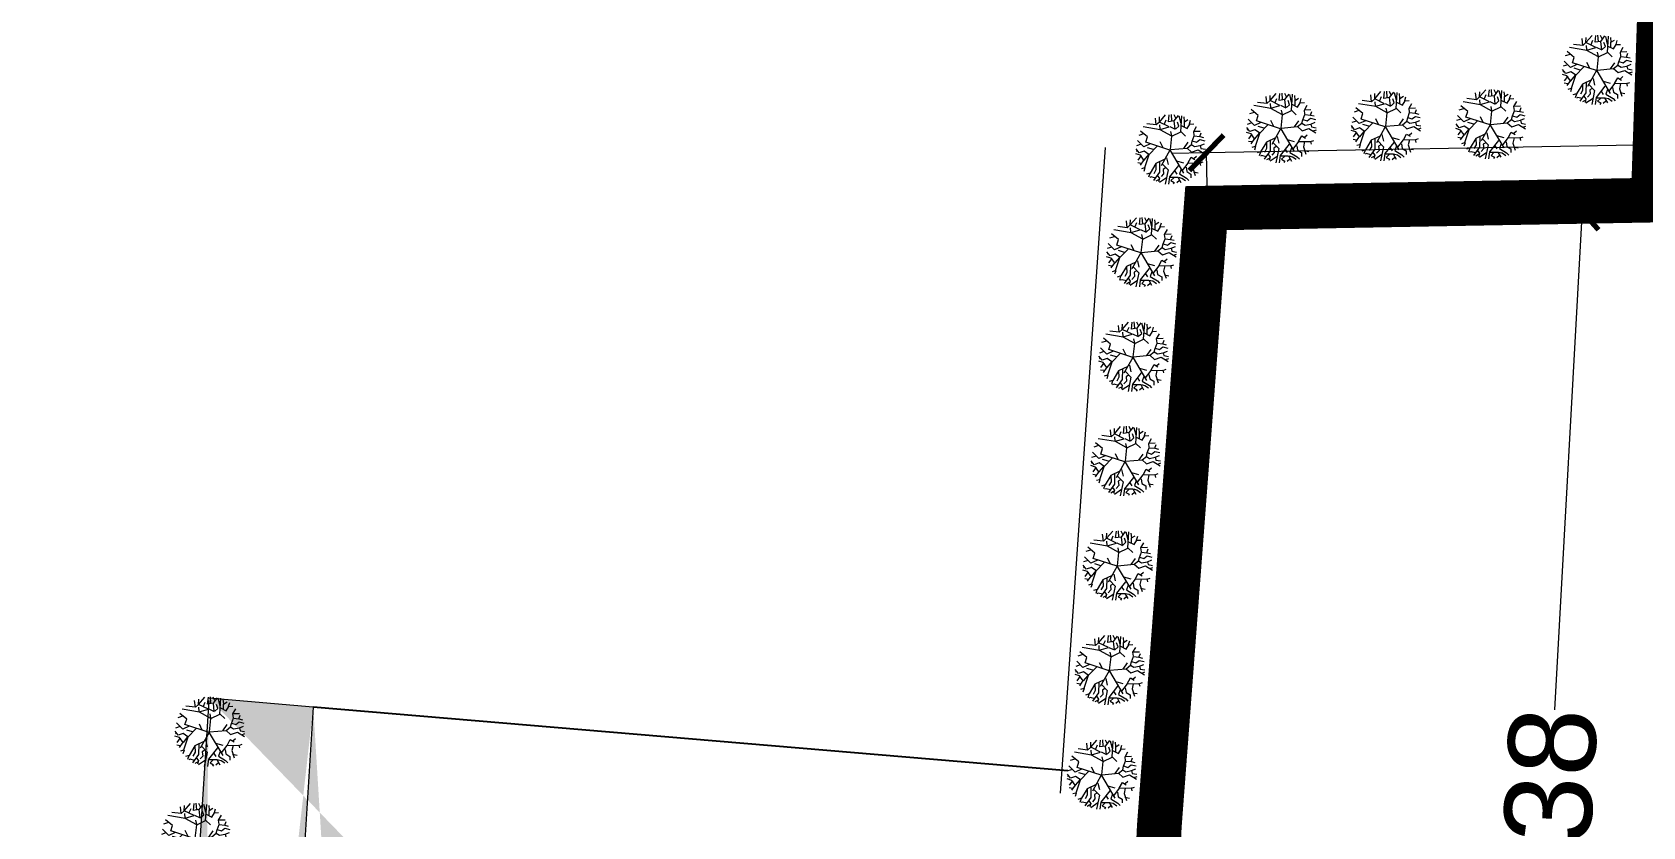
# Model space of a CAD drawing. Extents: x 4380 to 4772, y -521 to -208.
# Drawn here: x 4527.3 to 4573.42, y -305.82 to -283.06 of the extents above; entities that cross this region are included whole.
import ezdxf

# ---------------------------------------------------------------- set-up
doc = ezdxf.new("R2010")
doc.units = 0
doc.header["$LTSCALE"] = 40
doc.header["$MEASUREMENT"] = 0
doc.header["$PDMODE"] = 32
doc.header["$PDSIZE"] = 0.02
doc.layers.get('0').update_dxf_attribs({"linetype": 'CONTINUOUS'})
doc.layers.get('Defpoints').update_dxf_attribs({"linetype": 'CONTINUOUS'})
for name, color, linetype, lineweight in [('BW', 1, 'CONTINUOUS', 9), ('Dimension', 251, 'CONTINUOUS', 9), ('Paved Area', 53, 'CONTINUOUS', 9), ('ROAD', 7, 'CONTINUOUS', 5), ('TR', 92, 'CONTINUOUS', 5)]:
    doc.layers.add(name, color=color, linetype=linetype, lineweight=lineweight)
doc.layers.add('dimen', color=7, linetype='CONTINUOUS')
doc.styles.add('dim-stylus bt', font='arial.ttf')
doc.dimstyles.new('Tabrej', dxfattribs={"dimtxt": 0.32, "dimasz": 0.2, "dimexe": 1.38778e-17, "dimexo": 0.15, "dimgap": 0.09, "dimtad": 0, "dimdec": 3, "dimzin": 0, "dimdsep": 46, "dimtxsty": 'dim-stylus bt', "dimblk": 'ARCHTICK', "dimcen": 0, "dimdle": 0.05, "dimclrd": 256, "dimclre": 256, "dimclrt": 7, "dimadec": 0, "dimazin": 0, "dimtfac": 1, "dimtdec": 3, "dimtofl": 0, "dimtmove": 0, "dimatfit": 1, "dimfxl": 0, "dimtolj": 1, "dimtzin": 0, "dimlwd": -1, "dimlwe": -1, "dimarcsym": 0})

# ---------------------------------------------------------------- blocks, each defined once
blk = doc.blocks.new('_ArchTick')
at = {"color": 0, "const_width": 0.15}
blk.add_lwpolyline([(-0.5, -0.5), (0.5, 0.5)], dxfattribs=at)
blk = doc.blocks.new('*D47')
at = {"layer": 'Defpoints', "color": 0, "transparency": 16777216}
for p in [(4560.928, -286.519), (4573.755, -287.37), (4560.948, -287.601)]:
    blk.add_point(p, dxfattribs=at)
at = {"layer": 'Dimension', "transparency": 16777216}
for p, q in [((4573.735, -286.288), (4560.928, -286.519)), ((4583.662, -286.109), (4573.735, -286.288)), ((4573.735, -286.288), (4574.735, -286.27)), ((4573.752, -287.22), (4573.735, -286.288)), ((4560.928, -286.519), (4559.928, -286.537)), ((4560.945, -287.451), (4560.928, -286.519))]:
    blk.add_line(p, q, dxfattribs=at)
for p, rotation in [((4560.928, -286.519), 1.033332556276298), ((4573.735, -286.288), 181.0333325562763)]:
    blk.add_blockref('_ArchTick', p, dxfattribs=dict(at, rotation=rotation))
at = {"layer": 'Dimension', "color": 7, "transparency": 16777216, "insert": (4588.825, -286.016), "char_height": 2.5, "attachment_point": 5, "rotation": 1.0333, "style": 'dim-stylus bt'}
blk.add_mtext('\\A1;12.809', dxfattribs=at)
blk = doc.blocks.new('*D48')
at = {"layer": 'Defpoints', "color": 0, "transparency": 16777216}
for p in [(4560.948, -287.601), (4557.62, -347.547), (4568.357, -348.143)]:
    blk.add_point(p, dxfattribs=at)
at = {"layer": 'Dimension', "transparency": 16777216}
for p, q in [((4561.098, -287.609), (4571.685, -288.197)), ((4571.688, -288.147), (4570.893, -302.468)), ((4568.354, -348.193), (4570.307, -313.029)), ((4557.77, -347.555), (4568.357, -348.143))]:
    blk.add_line(p, q, dxfattribs=at)
for p, rotation in [((4571.685, -288.197), 86.82239319920907), ((4568.357, -348.143), 266.822393199209)]:
    blk.add_blockref('_ArchTick', p, dxfattribs=dict(at, rotation=rotation))
at = {"layer": 'Dimension', "color": 7, "transparency": 16777216, "insert": (4570.6, -307.748), "char_height": 2.5, "attachment_point": 5, "rotation": 86.8224, "style": 'dim-stylus bt'}
blk.add_mtext('\\A1;60.038', dxfattribs=at)
blk = doc.blocks.new('SHRUB4')
at = {"layer": 'TR'}
for p, q in [((-0.0325, 0.0806), (-0.0146, 0.1012)), ((-0.0325, 0.0806), (-0.0318, 0.0954)), ((-0.0063, 0.0815), (-0.0042, 0.1012)), ((0.0033, 0.0839), (0.0019, 0.1021)), ((0.0143, 0.0913), (0.0095, 0.1012)), ((0.0102, 0.0839), (0.0219, 0.0996)), ((0.0295, 0.0764), (0.0239, 0.0979)), ((0.0287, 0.0524), (0.0316, 0.0988)), ((0.0398, 0.0822), (0.0384, 0.0954)), ((-0.078, 0.0467), (-0.0917, 0.0425)), ((-0.0662, 0.0384), (-0.0862, 0.0549)), ((-0.0298, 0.0582), (-0.0793, 0.0665)), ((-0.0414, 0.0723), (-0.0683, 0.0756)), ((-0.0414, 0.0723), (-0.0435, 0.0921)), ((-0.0325, 0.0806), (-0.0414, 0.0723)), ((-0.0042, 0.0665), (-0.0325, 0.0806)), ((-0.0304, 0.0599), (-0.0312, 0.0723)), ((-0.0304, 0.0591), (-0.0042, 0.0665)), ((0.0033, 0.0401), (-0.0298, 0.0582)), ((-0.0181, 0.0756), (-0.0132, 0.0872)), ((0.0095, 0.0839), (-0.0063, 0.0815)), ((-0.0029, 0.0674), (0.0129, 0.0599)), ((0.0033, 0.0409), (0.0006, 0.0533)), ((0.0033, 0.0401), (0.0287, 0.0524)), ((0.0129, 0.0599), (0.0102, 0.0839)), ((0.0143, 0.0607), (0.0233, 0.069)), ((0.0233, 0.069), (0.0191, 0.0806)), ((0.0287, 0.0533), (0.0426, 0.0401)), ((0.0302, 0.0707), (0.0467, 0.0624)), ((0.0391, 0.0815), (0.0495, 0.088)), ((0.0391, 0.0674), (0.0391, 0.0815)), ((0.0467, 0.0624), (0.0543, 0.0748)), ((0.0536, 0.0756), (0.057, 0.0864)), ((0.0543, 0.0748), (0.0659, 0.0756)), ((0.0659, 0.0533), (0.0742, 0.0674)), ((0.0674, 0.0417), (0.0659, 0.0533)), ((0.0666, 0.0541), (0.0846, 0.0549)), ((0.0832, 0.0392), (0.0873, 0.05)), ((-0.0903, -0.0079), (-0.0993, 0.0037)), ((-0.0849, 0.0169), (-0.098, 0.0128)), ((-0.0772, 0.0095), (-0.0951, 0.0277)), ((-0.0587, 0.0178), (-0.0772, 0.0095)), ((-0.0711, 0.0227), (-0.0662, 0.0384)), ((-0.0022, 0.0004), (-0.0711, 0.0226)), ((-0.0491, 0.002), (-0.0662, 0.007)), ((-0.0387, 0.0111), (-0.0628, -0.0137)), ((-0.0215, 0.007), (-0.0298, 0.0235)), ((-0.0022, 0.0004), (-0.0277, -0.0451)), ((-0.0009, 0.0019), (0.0033, 0.0401)), ((-0.0009, 0.0019), (0.0467, 0.0062)), ((0.0377, 0.0053), (0.0501, 0.0227)), ((0.0467, 0.0062), (0.0591, 0.0161)), ((0.0467, 0.0062), (0.0597, -0.0054)), ((0.0591, 0.0161), (0.0618, 0.026)), ((0.0591, 0.0161), (0.068, 0.0103)), ((0.0597, -0.0054), (0.079, 0.0012)), ((0.0618, 0.026), (0.0674, 0.0409)), ((0.0618, 0.0268), (0.0742, 0.0227)), ((0.0674, 0.0409), (0.0832, 0.0392)), ((0.068, 0.0103), (0.0846, 0.0136)), ((0.0742, 0.0227), (0.0838, 0.0302)), ((0.079, 0.0012), (0.099, -0.0112)), ((0.0832, 0.0392), (0.0936, 0.0367)), ((0.0838, 0.0302), (0.0976, 0.0268)), ((0.0846, 0.0136), (0.0969, 0.0186)), ((0.0846, 0.0136), (0.0866, 0.0053)), ((0.0866, 0.0053), (0.0997, 0.0029)), ((-0.0869, -0.0145), (-0.1, -0.0104)), ((-0.0951, -0.0021), (-0.0986, -0.0037)), ((-0.0849, -0.0153), (-0.0945, -0.0285)), ((-0.0849, -0.0377), (-0.0945, -0.036)), ((-0.0759, -0.0029), (-0.0903, -0.0079)), ((-0.0772, -0.0277), (-0.0876, -0.0426)), ((-0.0766, -0.0285), (-0.0869, -0.0145)), ((-0.0635, -0.0128), (-0.0766, -0.0285)), ((-0.0628, -0.012), (-0.0759, -0.0029)), ((-0.0628, -0.0137), (-0.0752, -0.0509)), ((-0.0429, -0.0384), (-0.0593, -0.0657)), ((-0.0167, -0.0261), (-0.0429, -0.0384)), ((-0.0429, -0.0384), (-0.0422, -0.0566)), ((-0.0318, -0.0335), (-0.0325, -0.0633)), ((-0.0242, -0.0393), (-0.0077, -0.0566)), ((-0.0119, -0.022), (-0.0077, -0.0409)), ((0.0219, -0.0442), (-0.0036, -0.0765)), ((-0.0015, -0.0005), (0.0369, -0.0654)), ((0.0164, -0.0302), (0.037, -0.036)), ((0.0336, -0.0583), (0.0501, -0.0368)), ((0.0495, -0.0368), (0.0584, -0.0203)), ((0.0501, -0.0368), (0.0832, -0.036)), ((0.0584, -0.0203), (0.0694, -0.0269)), ((0.0666, -0.0368), (0.0632, -0.0517)), ((0.0659, -0.0236), (0.0735, -0.0169)), ((0.0832, -0.0368), (0.0928, -0.0335)), ((0.0832, -0.036), (0.0853, -0.0442)), ((0.0915, -0.0062), (0.1004, -0.0029)), ((-0.0752, -0.0509), (-0.0841, -0.0534)), ((-0.0738, -0.0509), (-0.0772, -0.0608)), ((-0.0593, -0.0657), (-0.0697, -0.0691)), ((-0.0601, -0.0666), (-0.0635, -0.0773)), ((-0.0559, -0.0765), (-0.0601, -0.0781)), ((-0.0435, -0.0798), (-0.0559, -0.0765)), ((-0.0325, -0.0633), (-0.0497, -0.0872)), ((-0.0422, -0.0566), (-0.0483, -0.0674)), ((-0.0352, -0.0848), (-0.0429, -0.0889)), ((-0.0387, -0.0723), (-0.0325, -0.0806)), ((-0.0325, -0.0806), (-0.0352, -0.0906)), ((-0.0119, -0.079), (-0.0325, -0.093)), ((-0.0202, -0.0674), (-0.0277, -0.0756)), ((-0.0146, -0.0509), (-0.0215, -0.055)), ((-0.0215, -0.055), (-0.0202, -0.0674)), ((-0.0077, -0.0566), (-0.016, -0.0971)), ((-0.0036, -0.0765), (-0.0063, -0.0971)), ((-0.0029, -0.0773), (0.0205, -0.0773)), ((0.0088, -0.079), (0.0006, -0.0872)), ((0.0006, -0.0872), (0.0102, -0.0922)), ((0.0102, -0.0922), (0.0075, -0.0963)), ((0.0116, -0.0599), (0.0171, -0.0682)), ((0.0247, -0.0872), (0.0171, -0.0938)), ((0.0205, -0.0773), (0.0287, -0.0922)), ((0.0212, -0.0773), (0.0322, -0.0798)), ((0.0295, -0.0541), (0.0247, -0.0674)), ((0.0247, -0.0674), (0.0453, -0.0798)), ((0.0322, -0.0798), (0.0426, -0.0872)), ((0.0439, -0.0483), (0.046, -0.0615)), ((0.0453, -0.0798), (0.0515, -0.0864)), ((0.046, -0.0615), (0.0577, -0.0682)), ((0.0577, -0.0682), (0.0577, -0.079)), ((0.0632, -0.0517), (0.0701, -0.0723)), ((0.0653, -0.0624), (0.0784, -0.0649))]:
    blk.add_line(p, q, dxfattribs=at)

msp = doc.modelspace()

# ---------------------------------------------------------------- hatches: boundary and pattern name
at = {"layer": 'Paved Area'}
h = msp.add_hatch(dxfattribs=at)
h.set_pattern_fill('HONEY', color=256, scale=4, angle=-88.64135, style=0)
h.set_pattern_definition([(271.358645, (-1007.24465, -2072.89975), (0.450673922, -0.739522153), [0.5, -1]), (31.358645, (-1007.24465, -2072.89975), (0.41510801, 0.76005614), [0.5, -1]), (331.358645, (-1007.24465, -2072.89975), (0.865781932, 0.02053399), [-1, 0.5])])
edge = h.paths.add_edge_path()
edge.add_line((4601.24, -376.1384), (4539.7291, -373.4985))
edge.add_line((4601.2326, -373.1353), (4541.0422, -370.552))
edge.add_line((4601.2326, -373.1353), (4601.24, -376.1384))
edge.add_line((4531.6844, -361.0021), (4541.0422, -370.552))
edge.add_line((4528.607, -362.1479), (4539.7291, -373.4985))
edge.add_line((4535.346, -302.3906), (4531.6844, -361.0021))
edge.add_line((4532.3519, -302.2036), (4528.607, -362.1479))
edge.add_line((4535.346, -302.3906), (4532.356, -302.1378))

# ---------------------------------------------------------------- linework, layer by layer
at = {"layer": 'BW', "linetype": 'Continuous', "ltscale": 0.03, "const_width": 1.28}
msp.add_lwpolyline([(4729.8849, -377.4322), (4692.0862, -376.2966), (4661.2192, -374.6976), (4627.7878, -372.6542), (4627.5652, -350.9546), (4601.5132, -349.8986), (4557.5872, -348.0496), (4558.3692, -331.7846), (4559.5772, -305.7976), (4560.9152, -288.1036), (4573.7222, -287.8726), (4574.3192, -270.2576), (4574.9352, -240.9616), (4546.8002, -240.2206), (4502.1282, -238.4496)], dxfattribs=at)
at = {"layer": 'dimen'}
msp.add_line((4556.9573, -304.2175), (4535.346, -302.3906), dxfattribs=at)
at = {"layer": 'Dimension'}
msp.add_lwpolyline([(4524.4967, -239.3489), (4546.8327, -240.2344), (4560.9002, -240.6049), (4574.9053, -240.9737), (4574.6597, -255.6234), (4574.3517, -270.2714), (4573.7547, -287.8864), (4560.9477, -288.1174), (4560.2787, -296.9644), (4559.6097, -305.8114), (4559.0057, -318.8049), (4558.4017, -331.7984), (4558.0107, -339.9309), (4557.6821, -348.0668), (4568.5368, -348.6694), (4579.5827, -348.9879), (4601.5457, -349.9124), (4614.5717, -350.4404), (4627.5352, -350.9688)], dxfattribs=at)
at = {"layer": 'Paved Area'}
msp.add_lwpolyline([(4556.7496, -304.8598), (4558.0369, -286.3662)], dxfattribs=at)
at = {"layer": 'ROAD'}
for p, q in [((4532.3519, -302.2036), (4528.607, -362.1479)), ((4535.346, -302.3906), (4531.6844, -361.0021)), ((4535.346, -302.3906), (4532.356, -302.1378))]:
    msp.add_line(p, q, dxfattribs=at)

# ---------------------------------------------------------------- block references
at = {"layer": 'TR', "xscale": 10, "yscale": 10, "zscale": 10}
for p in [(4572.1219, -284.1686), (4563.0725, -285.8311), (4566.0721, -285.777), (4569.0716, -285.7229), (4559.9036, -286.4433), (4559.068, -289.3887), (4558.8418, -292.3801), (4558.6156, -295.3716), (4558.3894, -298.363), (4558.1632, -301.3545), (4532.3832, -303.1197), (4557.937, -304.346), (4531.9774, -306.1648)]:
    msp.add_blockref('SHRUB4', p, dxfattribs=at)

# ---------------------------------------------------------------- dimensions: what is measured, and where the dimension line sits
at = {"layer": 'Dimension'}
for base, p1, p2, angle, picture, middle in [((4560.9282, -286.5187), (4573.7547, -287.37), (4560.9477, -287.601), 181.03333, '*D47', (4588.8254, -286.0155)), ((4568.3571, -348.1431), (4560.9477, -287.601), (4557.6197, -347.547), 266.82239, '*D48', (4570.5997, -307.7483))]:
    dim = msp.add_linear_dim(base=base, p1=p1, p2=p2, angle=angle, dimstyle='Tabrej', override={"dimtxt": 2.5, "dimasz": 1, "dimtmove": 1}, dxfattribs=at)
    dim.commit()
    dim.dimension.update_dxf_attribs({"geometry": picture, "text_midpoint": middle, "dimtype": 161})

doc.saveas('drawing.dxf')
